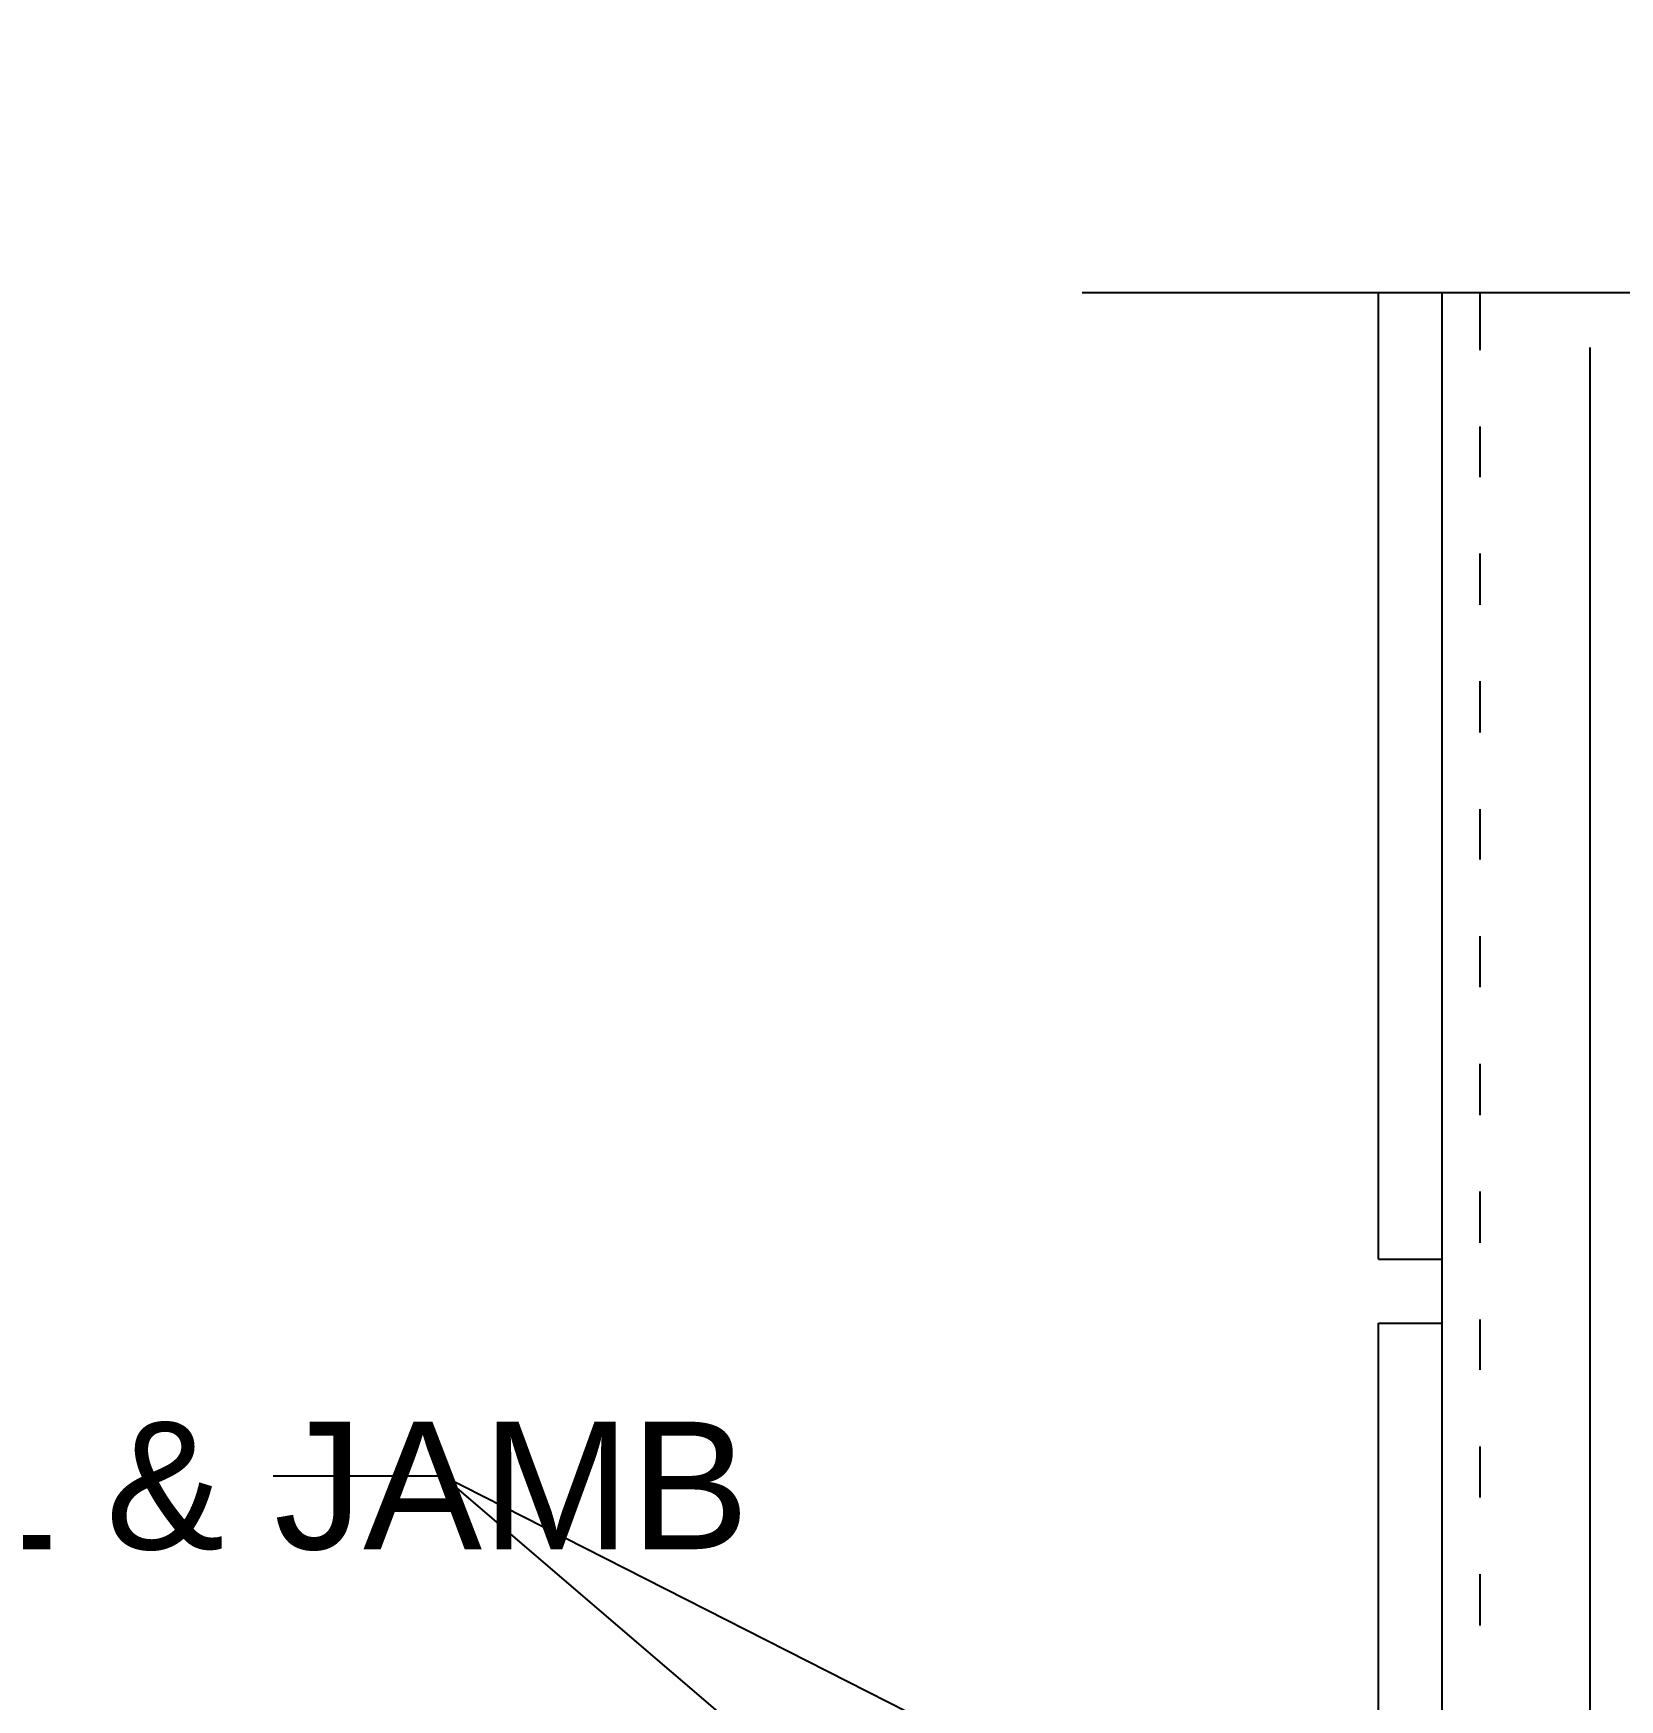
# Model space of a CAD drawing. Header units: millimetres. Extents: x 14345 to 64157, y -11631 to -3212.
# Drawn here: x 29570 to 31435, y -5171 to -3212 of the extents above; entities that cross this region are included whole.
import ezdxf

# ---------------------------------------------------------------- set-up
doc = ezdxf.new("R2010")
doc.units = ezdxf.units.MM
doc.header["$MEASUREMENT"] = 0
doc.layers.add('NewA-Zz_20_10_90-T_TextWindow', color=7, linetype='Continuous')
doc.layers.add('NewA-Zz_30_30-P_ExternalReferenceDrawing', color=7, linetype='Continuous')
doc.styles.add('GENERATED_STYLE_1', font='')
doc.styles.get('GENERATED_STYLE_1').set_extended_font_data('Arial')

msp = doc.modelspace()

# ---------------------------------------------------------------- linework, layer by layer
at = {"layer": 'NewA-Zz_30_30-P_ExternalReferenceDrawing', "linetype": 'Continuous', "flags": 128}
for points in [[(30803.6, -3516.6), (32471.5, -3516.6), (32688.5, -3211.8), (32688.5, -3821.4), (32879, -3503.9), (33833.6, -3503.9)], [(31151.8, -4653.2), (31151.8, -3516.6)], [(31226.9, -6728.6), (31226.9, -3516.6)], [(31271.4, -3584.3), (31271.4, -3516.6)], [(31400.5, -3581.2), (31400.5, -6691.6)], [(31271.4, -3733.6), (31271.4, -3674.3)], [(31271.4, -3883.8), (31271.4, -3823.5)], [(31271.4, -4034.1), (31271.4, -3973.8)], [(31271.4, -4183.3), (31271.4, -4124.1)], [(31271.4, -4333.6), (31271.4, -4273.3)], [(31271.4, -4483.9), (31271.4, -4423.6)], [(31271.4, -4634.2), (31271.4, -4573.9)], [(31151.8, -4653.2), (31226.9, -4653.2)], [(31151.8, -4728.4), (31226.9, -4728.4), (31226.9, -4653.2)], [(31151.8, -6728.6), (31151.8, -4728.4)], [(31271.4, -4783.4), (31271.4, -4724.2)], [(31271.4, -4933.7), (31271.4, -4873.4)], [(31668.3, -6293.7), (30052.2, -4908.3), (29852.2, -4908.3)], [(31406.9, -5597.3), (30052.2, -4908.3), (29852.2, -4908.3)], [(31271.4, -5084), (31271.4, -5023.7)]]:
    msp.add_lwpolyline(points, dxfattribs=at)

# ---------------------------------------------------------------- texts
at = {"layer": 'NewA-Zz_20_10_90-T_TextWindow', "linetype": 'Continuous', "insert": (27000.8, -4844.4), "char_height": 150, "attachment_point": 1, "style": 'GENERATED_STYLE_1'}
msp.add_mtext('\\A1;{\\fArial|b0|i0|c0|p34;COATED ALUMINIUM SILL & JAMB}', dxfattribs=at)

doc.saveas('drawing.dxf')
